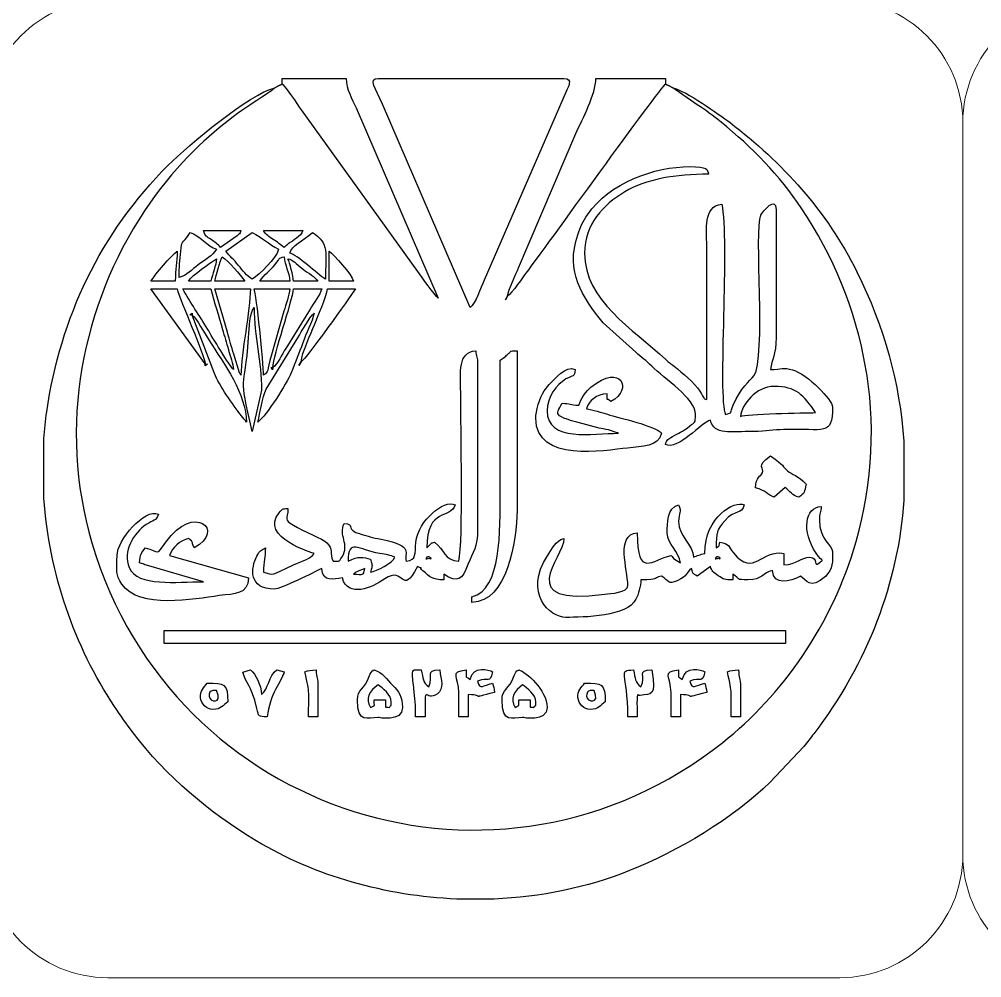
# Model space of a CAD drawing. Header units: millimetres. Extents: x -591 to 604, y 170 to 320.
# Drawn here: x -140.88 to -91.86, y 220.27 to 269.08 of the extents above; entities that cross this region are included whole.
import ezdxf

# ---------------------------------------------------------------- set-up
doc = ezdxf.new("R2010")
doc.units = ezdxf.units.MM
doc.header["$MEASUREMENT"] = 0
doc.layers.add('Layer 1', color=7, linetype='Continuous')

msp = doc.modelspace()

# ---------------------------------------------------------------- linework, layer by layer
at = {"layer": 'Layer 1', "color": 250, "lineweight": 18}
for points in [[(-136.3708, 270.0725), (-136.3708, 270.0725), (-99.0834, 270.0725), (-99.0834, 270.0725), (-95.6375, 270.0725), (-92.8271, 267.2621), (-92.8271, 263.8162), (-92.8271, 263.8162), (-92.8271, 226.5288), (-92.8271, 226.5288), (-92.8271, 223.0829), (-95.6375, 220.2725), (-99.0834, 220.2725), (-99.0834, 220.2725), (-136.3708, 220.2725), (-136.3708, 220.2725), (-139.8167, 220.2725), (-142.6271, 223.0829), (-142.6271, 226.5288), (-142.6271, 226.5288), (-142.6271, 263.8162), (-142.6271, 263.8162), (-142.6271, 267.2621), (-139.8167, 270.0725), (-136.3708, 270.0725)], [(-86.5708, 270.0725), (-86.5708, 270.0725), (-49.2834, 270.0725), (-49.2834, 270.0725), (-45.8375, 270.0725), (-43.0271, 267.2621), (-43.0271, 263.8162), (-43.0271, 263.8162), (-43.0271, 226.5288), (-43.0271, 226.5288), (-43.0271, 223.0829), (-45.8375, 220.2725), (-49.2834, 220.2725), (-49.2834, 220.2725), (-86.5708, 220.2725), (-86.5708, 220.2725), (-90.0167, 220.2725), (-92.8271, 223.0829), (-92.8271, 226.5288), (-92.8271, 226.5288), (-92.8271, 263.8162), (-92.8271, 263.8162), (-92.8271, 267.2621), (-90.0167, 270.0725), (-86.5708, 270.0725)]]:
    msp.add_open_spline(points, degree=3, knots=[0, 0, 0, 0, 0.125, 0.125, 0.125, 0.25, 0.25, 0.25, 0.375, 0.375, 0.375, 0.5, 0.5, 0.5, 0.625, 0.625, 0.625, 0.75, 0.75, 0.75, 0.875, 0.875, 0.875, 1, 1, 1, 1], dxfattribs=at)
at = {"layer": 'Layer 1', "color": 240}
for points, knots in [([(-127.6717, 265.6831), (-127.6717, 265.6831), (-127.8629, 265.5875), (-127.8629, 265.5875), (-127.8629, 265.5875), (-127.6717, 265.6831), (-127.6717, 265.6831)], [0, 0, 0, 0, 0.5, 0.5, 0.5, 1, 1, 1, 1]), ([(-127.4804, 265.7787), (-127.4804, 265.7787), (-127.6717, 265.6831), (-127.6717, 265.6831), (-127.6717, 265.6831), (-127.4804, 265.7787), (-127.4804, 265.7787)], [0, 0, 0, 0, 0.5, 0.5, 0.5, 1, 1, 1, 1]), ([(-127.4804, 265.7787), (-127.2498, 265.6096), (-126.7298, 264.7777), (-126.4973, 264.467), (-126.4973, 264.467), (-120.5768, 256.2356), (-120.5768, 256.2356), (-120.4064, 255.9854), (-119.7075, 254.9977), (-119.5439, 254.878), (-119.5439, 254.878), (-123.7247, 264.5622), (-123.7247, 264.5622), (-123.9188, 265.0163), (-124.2294, 265.5037), (-124.2294, 266.0656), (-124.2294, 266.0656), (-127.4804, 266.0656), (-127.4804, 266.0656), (-127.4804, 266.0656), (-127.4804, 265.7787), (-127.4804, 265.7787)], [0, 0, 0, 0, 0.1428571, 0.1428571, 0.1428571, 0.2857143, 0.2857143, 0.2857143, 0.4285714, 0.4285714, 0.4285714, 0.5714286, 0.5714286, 0.5714286, 0.7142857, 0.7142857, 0.7142857, 0.8571429, 0.8571429, 0.8571429, 1, 1, 1, 1]), ([(-117.9184, 254.3999), (-117.6313, 254.6104), (-117.3843, 255.3724), (-117.2081, 255.7932), (-117.2081, 255.7932), (-113.0333, 265.3944), (-113.0333, 265.3944), (-112.9437, 265.5854), (-112.6409, 266.0656), (-113.1375, 266.0656), (-113.1375, 266.0656), (-122.6037, 266.0656), (-122.6037, 266.0656), (-123.1265, 266.0656), (-122.7204, 265.5359), (-122.3862, 264.7534), (-122.3862, 264.7534), (-117.9184, 254.3999), (-117.9184, 254.3999)], [0, 0, 0, 0, 0.1666667, 0.1666667, 0.1666667, 0.3333333, 0.3333333, 0.3333333, 0.5, 0.5, 0.5, 0.6666667, 0.6666667, 0.6666667, 0.8333333, 0.8333333, 0.8333333, 1, 1, 1, 1]), ([(-116.006, 254.9736), (-115.7844, 255.122), (-115.2098, 255.9717), (-114.995, 256.2575), (-114.2963, 257.1873), (-108.2695, 265.5622), (-107.9739, 265.7787), (-107.9739, 265.7787), (-107.9739, 266.0656), (-107.9739, 266.0656), (-107.9739, 266.0656), (-111.5119, 266.0656), (-111.5119, 266.0656), (-111.5119, 265.2549), (-112.2009, 264.002), (-112.531, 263.26), (-112.531, 263.26), (-115.4459, 256.4215), (-115.4459, 256.4215), (-115.5788, 256.0995), (-115.976, 255.3346), (-116.006, 254.9736)], [0, 0, 0, 0, 0.1428571, 0.1428571, 0.1428571, 0.2857143, 0.2857143, 0.2857143, 0.4285714, 0.4285714, 0.4285714, 0.5714286, 0.5714286, 0.5714286, 0.7142857, 0.7142857, 0.7142857, 0.8571429, 0.8571429, 0.8571429, 1, 1, 1, 1]), ([(-107.7826, 265.6831), (-107.7826, 265.6831), (-107.9739, 265.7787), (-107.9739, 265.7787), (-107.9739, 265.7787), (-107.7826, 265.6831), (-107.7826, 265.6831)], [0, 0, 0, 0, 0.5, 0.5, 0.5, 1, 1, 1, 1]), ([(-107.5914, 265.5875), (-107.5914, 265.5875), (-107.7826, 265.6831), (-107.7826, 265.6831), (-107.7826, 265.6831), (-107.5914, 265.5875), (-107.5914, 265.5875)], [0, 0, 0, 0, 0.5, 0.5, 0.5, 1, 1, 1, 1]), ([(-107.5914, 265.5875), (-107.5914, 265.5875), (-106.3483, 264.727), (-106.3483, 264.727), (-105.8948, 264.4247), (-105.5726, 264.1902), (-105.1355, 263.8364), (-103.5436, 262.5483), (-102.1657, 261.1385), (-101.0313, 259.4301), (-97.8321, 254.6115), (-96.5158, 248.6305), (-98.2599, 242.4866), (-99.4536, 238.2813), (-102.0396, 234.638), (-105.05, 232.2562), (-116.4312, 223.2512), (-133.0424, 228.4985), (-137.1731, 242.4121), (-138.944, 248.377), (-137.6536, 254.554), (-134.4992, 259.3151), (-131.615, 263.6681), (-128.1682, 265.1707), (-127.8629, 265.5875), (-129.1107, 265.2968), (-132.2737, 262.6586), (-133.2892, 261.6432), (-136.7412, 258.1916), (-138.7731, 253.9153), (-139.4759, 249.0881), (-139.5414, 248.6392), (-139.5904, 248.1872), (-139.6241, 247.7331), (-139.6241, 247.7331), (-139.6241, 244.6858), (-139.6241, 244.6858), (-139.3492, 240.8946), (-138.0712, 237.1401), (-136.029, 234.0897), (-135.6884, 233.581), (-135.4405, 233.2306), (-135.0763, 232.7477), (-133.4164, 230.5463), (-131.1688, 228.66), (-128.8139, 227.2489), (-125.7971, 225.4412), (-122.2101, 224.4299), (-118.5913, 224.2793), (-118.5913, 224.2793), (-116.6984, 224.2793), (-116.6984, 224.2793), (-114.3227, 224.3787), (-111.9737, 224.8554), (-109.8043, 225.7271), (-107.3533, 226.7121), (-104.5097, 228.381), (-102.6412, 230.2297), (-102.6412, 230.2297), (-100.9262, 232.0528), (-100.9262, 232.0528), (-100.7473, 232.2643), (-100.5729, 232.4916), (-100.419, 232.6928), (-97.6563, 236.3041), (-96.1255, 240.3925), (-95.8301, 244.5787), (-95.8301, 244.5787), (-95.8301, 247.5939), (-95.8301, 247.5939), (-96.0348, 250.5065), (-96.8311, 253.4224), (-98.2206, 256.2167), (-99.7373, 259.2669), (-102.0182, 261.8047), (-104.6818, 263.8118), (-105.2478, 264.2384), (-106.937, 265.4351), (-107.5914, 265.5875)], [0, 0, 0, 0, 0.0384615, 0.0384615, 0.0384615, 0.0769231, 0.0769231, 0.0769231, 0.1153846, 0.1153846, 0.1153846, 0.1538462, 0.1538462, 0.1538462, 0.1923077, 0.1923077, 0.1923077, 0.2307692, 0.2307692, 0.2307692, 0.2692308, 0.2692308, 0.2692308, 0.3076923, 0.3076923, 0.3076923, 0.3461538, 0.3461538, 0.3461538, 0.3846154, 0.3846154, 0.3846154, 0.4230769, 0.4230769, 0.4230769, 0.4615385, 0.4615385, 0.4615385, 0.5, 0.5, 0.5, 0.5384615, 0.5384615, 0.5384615, 0.5769231, 0.5769231, 0.5769231, 0.6153846, 0.6153846, 0.6153846, 0.6538462, 0.6538462, 0.6538462, 0.6923077, 0.6923077, 0.6923077, 0.7307692, 0.7307692, 0.7307692, 0.7692308, 0.7692308, 0.7692308, 0.8076923, 0.8076923, 0.8076923, 0.8461538, 0.8461538, 0.8461538, 0.8846154, 0.8846154, 0.8846154, 0.9230769, 0.9230769, 0.9230769, 0.9615385, 0.9615385, 0.9615385, 1, 1, 1, 1]), ([(-106.444, 248.9495), (-106.444, 248.486), (-106.459, 248.5803), (-106.7233, 248.3682), (-107.1597, 248.0179), (-107.266, 248.0425), (-107.6166, 247.8272), (-107.8299, 247.6963), (-107.9037, 247.6824), (-107.9739, 247.4195), (-107.3164, 247.1155), (-106.1483, 248.5373), (-105.6791, 248.6626), (-105.4972, 247.8823), (-104.6518, 248.0929), (-103.4795, 248.0886), (-102.8164, 248.0862), (-102.4869, 248.1716), (-101.9529, 248.1877), (-99.8672, 248.2501), (-99.4636, 247.8229), (-99.4636, 249.3319), (-99.4636, 249.689), (-100.7272, 251.0026), (-101.4961, 251.2268), (-101.9825, 251.3686), (-102.0479, 251.2443), (-102.6192, 251.2443), (-102.5758, 251.7662), (-102.3323, 251.9736), (-102.3323, 252.87), (-102.3323, 252.87), (-102.3323, 259.3721), (-102.3323, 259.3721), (-102.3323, 260.1439), (-103.0365, 259.2628), (-103.1136, 259.1017), (-103.4531, 258.3923), (-102.837, 251.7926), (-103.4589, 250.9368), (-103.6944, 250.6128), (-104.1279, 250.3596), (-104.5261, 249.422), (-104.698, 249.0171), (-104.5162, 249.0558), (-104.914, 248.9495), (-105.3256, 249.8073), (-104.6998, 257.9185), (-105.1053, 259.6589), (-106.0651, 259.5791), (-105.8706, 258.2296), (-105.8703, 257.7466), (-105.8703, 257.7466), (-105.8703, 249.7144), (-105.8703, 249.7144), (-106.0752, 249.7971), (-105.9582, 249.7253), (-106.2158, 250.1339), (-106.5065, 250.5949), (-107.1052, 251.0529), (-107.5254, 251.406), (-107.7189, 251.5687), (-107.7572, 251.5644), (-107.9508, 251.7456), (-109.6544, 253.3403), (-112.0856, 254.721), (-112.0856, 257.1728), (-112.0856, 258.6435), (-111.1574, 259.6092), (-110.0389, 260.2897), (-108.9992, 260.9222), (-107.4236, 261.189), (-105.7746, 261.189), (-105.8432, 261.4456), (-105.8245, 261.5715), (-106.7308, 261.5715), (-108.5289, 261.5715), (-110.8113, 260.7647), (-111.9349, 259.1259), (-112.1655, 258.7895), (-112.2964, 258.5163), (-112.437, 258.0981), (-113.0705, 256.2133), (-112.2116, 254.9585), (-111.145, 253.6192), (-111.145, 253.6192), (-109.4798, 252.129), (-109.4798, 252.129), (-109.1734, 251.8369), (-108.9707, 251.7192), (-108.6678, 251.4111), (-108.0292, 250.762), (-106.444, 249.7869), (-106.444, 248.9495)], [0, 0, 0, 0, 0.0322581, 0.0322581, 0.0322581, 0.0645161, 0.0645161, 0.0645161, 0.0967742, 0.0967742, 0.0967742, 0.1290323, 0.1290323, 0.1290323, 0.1612903, 0.1612903, 0.1612903, 0.1935484, 0.1935484, 0.1935484, 0.2258065, 0.2258065, 0.2258065, 0.2580645, 0.2580645, 0.2580645, 0.2903226, 0.2903226, 0.2903226, 0.3225806, 0.3225806, 0.3225806, 0.3548387, 0.3548387, 0.3548387, 0.3870968, 0.3870968, 0.3870968, 0.4193548, 0.4193548, 0.4193548, 0.4516129, 0.4516129, 0.4516129, 0.483871, 0.483871, 0.483871, 0.516129, 0.516129, 0.516129, 0.5483871, 0.5483871, 0.5483871, 0.5806452, 0.5806452, 0.5806452, 0.6129032, 0.6129032, 0.6129032, 0.6451613, 0.6451613, 0.6451613, 0.6774194, 0.6774194, 0.6774194, 0.7096774, 0.7096774, 0.7096774, 0.7419355, 0.7419355, 0.7419355, 0.7741935, 0.7741935, 0.7741935, 0.8064516, 0.8064516, 0.8064516, 0.8387097, 0.8387097, 0.8387097, 0.8709677, 0.8709677, 0.8709677, 0.9032258, 0.9032258, 0.9032258, 0.9354839, 0.9354839, 0.9354839, 0.9677419, 0.9677419, 0.9677419, 1, 1, 1, 1]), ([(-130.6358, 257.4597), (-130.6358, 257.4597), (-129.786, 258.0442), (-129.786, 258.0442), (-129.6427, 258.1789), (-129.6625, 258.1037), (-129.584, 258.3203), (-129.584, 258.3203), (-131.4964, 258.3203), (-131.4964, 258.3203), (-131.4116, 258.0024), (-131.3366, 258.0212), (-131.1017, 257.8546), (-130.9223, 257.7275), (-130.7596, 257.6285), (-130.6358, 257.4597)], [0, 0, 0, 0, 0.2, 0.2, 0.2, 0.4, 0.4, 0.4, 0.6, 0.6, 0.6, 0.8, 0.8, 0.8, 1, 1, 1, 1]), ([(-127.3848, 257.4597), (-127.3848, 257.4597), (-127.2821, 257.5482), (-127.2821, 257.5482), (-127.2672, 257.5606), (-127.1986, 257.6186), (-127.178, 257.6355), (-126.9218, 257.8437), (-126.5473, 257.9922), (-126.4286, 258.3203), (-126.4286, 258.3203), (-128.4366, 258.3203), (-128.4366, 258.3203), (-128.2847, 258.0935), (-128.1822, 258.0195), (-127.9406, 257.8602), (-127.7092, 257.7077), (-127.5837, 257.5928), (-127.3848, 257.4597)], [0, 0, 0, 0, 0.1666667, 0.1666667, 0.1666667, 0.3333333, 0.3333333, 0.3333333, 0.5, 0.5, 0.5, 0.6666667, 0.6666667, 0.6666667, 0.8333333, 0.8333333, 0.8333333, 1, 1, 1, 1]), ([(-132.7395, 255.9298), (-132.3325, 256.0246), (-132.0958, 256.3187), (-131.7563, 256.5721), (-131.4167, 256.8254), (-131.0435, 257.0409), (-130.8271, 257.3641), (-131.2867, 257.4869), (-131.7063, 258.102), (-132.1657, 258.2246), (-132.6212, 257.5447), (-132.597, 257.8277), (-132.6476, 257.2723), (-132.6917, 256.7869), (-132.7395, 256.4771), (-132.7395, 255.9298)], [0, 0, 0, 0, 0.2, 0.2, 0.2, 0.4, 0.4, 0.4, 0.6, 0.6, 0.6, 0.8, 0.8, 0.8, 1, 1, 1, 1]), ([(-130.3489, 257.2685), (-130.1548, 256.9785), (-129.9525, 256.8596), (-129.72, 256.5588), (-129.4813, 256.2499), (-129.313, 256.0368), (-129.0103, 255.8342), (-128.6295, 256.0891), (-127.799, 256.8875), (-127.6717, 257.3641), (-128.1901, 257.6384), (-128.4919, 257.9505), (-129.0103, 258.2246), (-129.0103, 258.2246), (-130.3489, 257.2685), (-130.3489, 257.2685)], [0, 0, 0, 0, 0.2, 0.2, 0.2, 0.4, 0.4, 0.4, 0.6, 0.6, 0.6, 0.8, 0.8, 0.8, 1, 1, 1, 1]), ([(-127.0979, 257.1728), (-126.7256, 257.0734), (-125.6832, 256.1035), (-125.2812, 255.8342), (-125.2812, 257.2135), (-125.0653, 257.632), (-125.9505, 258.2246), (-126.4429, 257.7967), (-127, 257.5394), (-127.0979, 257.1728)], [0, 0, 0, 0, 0.3333333, 0.3333333, 0.3333333, 0.6666667, 0.6666667, 0.6666667, 1, 1, 1, 1]), ([(-134.1737, 255.7386), (-134.1737, 255.7386), (-132.9307, 255.7386), (-132.9307, 255.7386), (-132.9307, 256.4073), (-132.8351, 256.6528), (-132.8351, 257.2685), (-133.1547, 257.0546), (-133.9434, 256.0827), (-134.1737, 255.7386)], [0, 0, 0, 0, 0.3333333, 0.3333333, 0.3333333, 0.6666667, 0.6666667, 0.6666667, 1, 1, 1, 1]), ([(-132.2614, 255.7386), (-132.2614, 255.7386), (-131.114, 255.7386), (-131.114, 255.7386), (-131.0298, 256.0995), (-130.8562, 256.5367), (-130.8271, 256.886), (-131.1859, 256.6458), (-132.0407, 256.0679), (-132.2614, 255.7386)], [0, 0, 0, 0, 0.3333333, 0.3333333, 0.3333333, 0.6666667, 0.6666667, 0.6666667, 1, 1, 1, 1]), ([(-130.9227, 255.7386), (-130.9227, 255.7386), (-129.3928, 255.7386), (-129.3928, 255.7386), (-129.6173, 256.0737), (-130.2044, 256.7568), (-130.5402, 256.9816), (-130.6685, 256.7145), (-130.847, 256.0634), (-130.9227, 255.7386)], [0, 0, 0, 0, 0.3333333, 0.3333333, 0.3333333, 0.6666667, 0.6666667, 0.6666667, 1, 1, 1, 1]), ([(-128.6278, 255.7386), (-128.6278, 255.7386), (-127.0979, 255.7386), (-127.0979, 255.7386), (-127.1393, 256.2354), (-127.347, 256.5277), (-127.3848, 256.9816), (-127.7148, 256.8935), (-127.5526, 256.9722), (-127.8494, 256.5857), (-128.095, 256.266), (-128.3993, 256.0798), (-128.6278, 255.7386)], [0, 0, 0, 0, 0.25, 0.25, 0.25, 0.5, 0.5, 0.5, 0.75, 0.75, 0.75, 1, 1, 1, 1]), ([(-126.9066, 255.7386), (-126.9066, 255.7386), (-125.6637, 255.7386), (-125.6637, 255.7386), (-125.8112, 255.9402), (-126.1666, 256.1614), (-126.4021, 256.3388), (-126.8479, 256.6747), (-126.8849, 256.8037), (-127.1935, 256.886), (-127.1033, 256.6979), (-126.9286, 256.0025), (-126.9066, 255.7386)], [0, 0, 0, 0, 0.25, 0.25, 0.25, 0.5, 0.5, 0.5, 0.75, 0.75, 0.75, 1, 1, 1, 1]), ([(-125.0899, 255.7386), (-125.0899, 255.7386), (-123.8469, 255.7386), (-123.8469, 255.7386), (-123.932, 256.0573), (-124.8681, 257.106), (-125.0899, 257.2685), (-125.0899, 257.2685), (-125.0899, 255.7386), (-125.0899, 255.7386)], [0, 0, 0, 0, 0.3333333, 0.3333333, 0.3333333, 0.6666667, 0.6666667, 0.6666667, 1, 1, 1, 1]), ([(-131.4008, 251.5313), (-131.4416, 252.0214), (-132.6909, 254.7372), (-132.8351, 255.356), (-132.8351, 255.356), (-134.1737, 255.356), (-134.1737, 255.356), (-134.1737, 255.356), (-131.4008, 251.5313), (-131.4008, 251.5313)], [0, 0, 0, 0, 0.3333333, 0.3333333, 0.3333333, 0.6666667, 0.6666667, 0.6666667, 1, 1, 1, 1]), ([(-129.9665, 251.2443), (-129.9918, 251.548), (-130.1272, 251.913), (-130.2201, 252.2338), (-130.3284, 252.6078), (-130.4316, 252.9603), (-130.5194, 253.2731), (-130.7175, 253.9783), (-130.9559, 254.6774), (-131.114, 255.356), (-131.114, 255.356), (-132.5482, 255.356), (-132.5482, 255.356), (-132.1618, 254.6256), (-131.7065, 254.0096), (-131.2743, 253.2833), (-131.069, 252.9382), (-130.1643, 251.3892), (-129.9665, 251.2443)], [0, 0, 0, 0, 0.1666667, 0.1666667, 0.1666667, 0.3333333, 0.3333333, 0.3333333, 0.5, 0.5, 0.5, 0.6666667, 0.6666667, 0.6666667, 0.8333333, 0.8333333, 0.8333333, 1, 1, 1, 1]), ([(-129.584, 250.9576), (-129.584, 252.0683), (-129.106, 254.2569), (-129.106, 255.356), (-129.106, 255.356), (-130.9227, 255.356), (-130.9227, 255.356), (-130.9227, 255.356), (-130.2741, 253.1361), (-130.2741, 253.1361), (-130.159, 252.7262), (-130.0705, 252.4169), (-129.9553, 252.0206), (-129.9553, 252.0206), (-129.6538, 251.0789), (-129.6538, 251.0789), (-129.6456, 251.0624), (-129.626, 251.031), (-129.6192, 251.018), (-129.6123, 251.0049), (-129.5974, 250.9766), (-129.584, 250.9576)], [0, 0, 0, 0, 0.1428571, 0.1428571, 0.1428571, 0.2857143, 0.2857143, 0.2857143, 0.4285714, 0.4285714, 0.4285714, 0.5714286, 0.5714286, 0.5714286, 0.7142857, 0.7142857, 0.7142857, 0.8571429, 0.8571429, 0.8571429, 1, 1, 1, 1]), ([(-128.4366, 250.9576), (-128.1383, 251.176), (-128.2853, 251.0874), (-128.0334, 251.9886), (-128.0334, 251.9886), (-127.3961, 254.2198), (-127.3961, 254.2198), (-127.3015, 254.5439), (-127.1252, 255.029), (-127.0979, 255.356), (-127.0979, 255.356), (-128.9147, 255.356), (-128.9147, 255.356), (-128.7966, 255.11), (-128.4366, 251.513), (-128.4366, 250.9576)], [0, 0, 0, 0, 0.2, 0.2, 0.2, 0.4, 0.4, 0.4, 0.6, 0.6, 0.6, 0.8, 0.8, 0.8, 1, 1, 1, 1]), ([(-127.9585, 251.3399), (-127.7241, 251.5117), (-127.4915, 252.0235), (-127.3077, 252.3148), (-127.3077, 252.3148), (-126.0647, 254.3228), (-126.0647, 254.3228), (-125.881, 254.6145), (-125.5601, 255.0278), (-125.4724, 255.356), (-125.4724, 255.356), (-126.9066, 255.356), (-126.9066, 255.356), (-126.9592, 254.724), (-127.9447, 251.9594), (-127.9585, 251.3399)], [0, 0, 0, 0, 0.2, 0.2, 0.2, 0.4, 0.4, 0.4, 0.6, 0.6, 0.6, 0.8, 0.8, 0.8, 1, 1, 1, 1]), ([(-126.5242, 251.6269), (-126.2545, 251.8074), (-124.0776, 254.8687), (-123.7511, 255.356), (-123.7511, 255.356), (-125.1855, 255.356), (-125.1855, 255.356), (-125.218, 254.9663), (-125.6975, 253.885), (-125.8411, 253.5256), (-126.0223, 253.0723), (-126.4856, 252.0902), (-126.5242, 251.6269)], [0, 0, 0, 0, 0.25, 0.25, 0.25, 0.5, 0.5, 0.5, 0.75, 0.75, 0.75, 1, 1, 1, 1]), ([(-116.006, 254.9736), (-116.006, 254.9736), (-116.116, 254.7872), (-116.116, 254.7872), (-116.116, 254.7872), (-116.006, 254.9736), (-116.006, 254.9736)], [0, 0, 0, 0, 0.5, 0.5, 0.5, 1, 1, 1, 1]), ([(-129.0103, 248.0889), (-129.0103, 248.0889), (-128.5322, 250.1925), (-128.5322, 250.1925), (-128.5322, 251.6315), (-128.9147, 252.9305), (-128.9147, 254.3999), (-129.1396, 254.0761), (-129.1605, 253.4323), (-129.1982, 252.8666), (-129.3913, 249.9816), (-129.7384, 251.2142), (-129.0103, 248.0889)], [0, 0, 0, 0, 0.25, 0.25, 0.25, 0.5, 0.5, 0.5, 0.75, 0.75, 0.75, 1, 1, 1, 1]), ([(-132.0701, 254.0174), (-132.0701, 254.0174), (-132.0701, 254.113), (-132.0701, 254.113), (-132.0701, 254.113), (-132.1817, 254.0333), (-132.1817, 254.0333), (-132.1817, 254.0333), (-132.0701, 254.0174), (-132.0701, 254.0174)], [0, 0, 0, 0, 0.3333333, 0.3333333, 0.3333333, 0.6666667, 0.6666667, 0.6666667, 1, 1, 1, 1]), ([(-132.0701, 254.0174), (-132.0701, 254.0174), (-130.9376, 251.0383), (-130.9376, 251.0383), (-130.6966, 250.4315), (-129.9944, 249.4434), (-129.5585, 248.8793), (-129.4646, 248.7581), (-129.3818, 248.6644), (-129.2972, 248.567), (-129.3289, 249.9936), (-130.4262, 251.5132), (-131.2283, 252.7556), (-131.428, 253.0649), (-131.8408, 253.8493), (-132.0701, 254.0174)], [0, 0, 0, 0, 0.2, 0.2, 0.2, 0.4, 0.4, 0.4, 0.6, 0.6, 0.6, 0.8, 0.8, 0.8, 1, 1, 1, 1]), ([(-128.7234, 248.567), (-128.292, 248.8832), (-127.251, 250.5167), (-127.0293, 251.0802), (-126.8177, 251.6177), (-126.6249, 252.0804), (-126.4397, 252.5942), (-126.2686, 253.0696), (-125.9616, 253.6549), (-125.8549, 254.113), (-126.0847, 253.9446), (-126.4965, 253.161), (-126.6967, 252.8513), (-126.6967, 252.8513), (-128.2955, 250.2426), (-128.2955, 250.2426), (-128.4927, 249.827), (-128.6118, 249.0466), (-128.7234, 248.567)], [0, 0, 0, 0, 0.1666667, 0.1666667, 0.1666667, 0.3333333, 0.3333333, 0.3333333, 0.5, 0.5, 0.5, 0.6666667, 0.6666667, 0.6666667, 0.8333333, 0.8333333, 0.8333333, 1, 1, 1, 1]), ([(-118.4921, 241.4911), (-119.2585, 241.5081), (-119.2033, 242.0912), (-119.7351, 242.4473), (-119.9092, 242.4007), (-119.832, 242.4274), (-119.9297, 242.3549), (-119.9297, 242.3549), (-120.1176, 242.1605), (-120.1176, 242.1605), (-120.1176, 244.2652), (-118.8905, 243.5842), (-118.6833, 244.3597), (-119.2468, 244.6202), (-120.5392, 243.5889), (-120.6781, 242.4339), (-120.7463, 241.8663), (-120.6158, 241.5371), (-121.1694, 241.4911), (-121.3322, 241.8852), (-120.6696, 242.261), (-122.4528, 242.5982), (-122.9238, 242.6871), (-123.0852, 242.7497), (-123.5114, 242.8783), (-123.5165, 242.8798), (-123.7185, 242.9421), (-123.7291, 242.9475), (-124.2224, 243.1959), (-123.7655, 243.3423), (-124.3248, 243.4035), (-124.6524, 242.8205), (-124.0178, 242.3368), (-124.4396, 241.7039), (-124.6204, 241.4326), (-124.4874, 241.5002), (-124.8986, 241.4911), (-125.0866, 241.8829), (-124.8787, 242.095), (-125.2086, 242.4241), (-125.395, 242.6101), (-126.4138, 243.0026), (-126.9083, 243.3086), (-127.433, 243.6335), (-127.2069, 243.5706), (-127.1935, 244.1685), (-127.5173, 244.1415), (-127.468, 244.1611), (-127.6438, 243.9493), (-128.6817, 242.6975), (-125.8817, 241.8757), (-125.8549, 241.8736), (-126.0641, 241.5879), (-126.351, 241.552), (-126.9041, 241.2971), (-128.1453, 240.7253), (-127.8495, 240.7806), (-128.4366, 240.9174), (-128.4366, 241.4979), (-128.3409, 241.6835), (-128.3409, 242.1605), (-128.5707, 242.0389), (-128.6496, 242.0046), (-128.7801, 241.7387), (-129.0751, 241.1373), (-129.2392, 240.0567), (-127.8629, 240.0567), (-127.6252, 240.0567), (-125.7749, 240.9485), (-125.4724, 241.1085), (-125.4106, 240.3655), (-124.8974, 240.5908), (-124.4206, 240.6304), (-124.1449, 239.598), (-122.9064, 240.1298), (-122.2604, 240.579), (-121.2476, 241.2832), (-121.4272, 239.6329), (-120.5957, 241.2041), (-120.2272, 241.0708), (-120.5737, 241.222), (-120.3223, 240.9994), (-119.9513, 240.6709), (-119.8679, 240.5348), (-119.257, 240.5348), (-119.257, 240.5348), (-119.257, 240.8216), (-119.257, 240.8216), (-118.5367, 240.3391), (-118.3286, 240.5447), (-118.0264, 241.3121), (-117.7653, 241.9752), (-117.5359, 242.1724), (-117.5359, 243.1166), (-117.5359, 243.1166), (-117.5359, 251.5313), (-117.5359, 251.5313), (-117.5359, 251.861), (-117.6066, 251.9015), (-117.6315, 252.2006), (-118.5597, 252.1234), (-118.3966, 251.0883), (-118.3965, 250.0969), (-118.3963, 248.2505), (-118.2571, 242.4997), (-118.4921, 241.4911)], [0, 0, 0, 0, 0.0285714, 0.0285714, 0.0285714, 0.0571429, 0.0571429, 0.0571429, 0.0857143, 0.0857143, 0.0857143, 0.1142857, 0.1142857, 0.1142857, 0.1428571, 0.1428571, 0.1428571, 0.1714286, 0.1714286, 0.1714286, 0.2, 0.2, 0.2, 0.2285714, 0.2285714, 0.2285714, 0.2571429, 0.2571429, 0.2571429, 0.2857143, 0.2857143, 0.2857143, 0.3142857, 0.3142857, 0.3142857, 0.3428571, 0.3428571, 0.3428571, 0.3714286, 0.3714286, 0.3714286, 0.4, 0.4, 0.4, 0.4285714, 0.4285714, 0.4285714, 0.4571429, 0.4571429, 0.4571429, 0.4857143, 0.4857143, 0.4857143, 0.5142857, 0.5142857, 0.5142857, 0.5428571, 0.5428571, 0.5428571, 0.5714286, 0.5714286, 0.5714286, 0.6, 0.6, 0.6, 0.6285714, 0.6285714, 0.6285714, 0.6571429, 0.6571429, 0.6571429, 0.6857143, 0.6857143, 0.6857143, 0.7142857, 0.7142857, 0.7142857, 0.7428571, 0.7428571, 0.7428571, 0.7714286, 0.7714286, 0.7714286, 0.8, 0.8, 0.8, 0.8285714, 0.8285714, 0.8285714, 0.8571429, 0.8571429, 0.8571429, 0.8857143, 0.8857143, 0.8857143, 0.9142857, 0.9142857, 0.9142857, 0.9428571, 0.9428571, 0.9428571, 0.9714286, 0.9714286, 0.9714286, 1, 1, 1, 1]), ([(-116.3885, 251.7225), (-116.3885, 249.4913), (-116.3885, 247.2602), (-116.3885, 245.0291), (-116.3885, 243.0472), (-116.3033, 240.0283), (-117.8227, 239.6742), (-117.8227, 239.6742), (-117.8227, 239.3873), (-117.8227, 239.3873), (-116.0472, 239.3873), (-115.5279, 242.5273), (-115.5279, 244.0728), (-115.5279, 244.0728), (-115.5279, 252.2006), (-115.5279, 252.2006), (-115.9894, 252.1903), (-115.7704, 252.1958), (-116.0064, 252.0096), (-116.0082, 252.0082), (-116.086, 251.9342), (-116.1604, 251.877), (-116.2656, 251.7959), (-116.3054, 251.778), (-116.3885, 251.7225)], [0, 0, 0, 0, 0.125, 0.125, 0.125, 0.25, 0.25, 0.25, 0.375, 0.375, 0.375, 0.5, 0.5, 0.5, 0.625, 0.625, 0.625, 0.75, 0.75, 0.75, 0.875, 0.875, 0.875, 1, 1, 1, 1]), ([(-131.4008, 251.5313), (-131.4008, 251.5313), (-131.4008, 251.4357), (-131.4008, 251.4357), (-131.4008, 251.4357), (-131.2892, 251.5154), (-131.2892, 251.5154), (-131.2892, 251.5154), (-131.4008, 251.5313), (-131.4008, 251.5313)], [0, 0, 0, 0, 0.3333333, 0.3333333, 0.3333333, 0.6666667, 0.6666667, 0.6666667, 1, 1, 1, 1]), ([(-126.5242, 251.6269), (-126.5242, 251.6269), (-126.6342, 251.4403), (-126.6342, 251.4403), (-126.6342, 251.4403), (-126.5242, 251.6269), (-126.5242, 251.6269)], [0, 0, 0, 0, 0.5, 0.5, 0.5, 1, 1, 1, 1]), ([(-114.5718, 248.7582), (-114.5718, 246.4664), (-111.0503, 247.12), (-109.9032, 247.2452), (-109.1419, 247.3285), (-108.3526, 247.2916), (-108.1651, 247.9932), (-108.4386, 248.3665), (-110.3562, 248.7844), (-110.9264, 248.9612), (-111.1789, 249.0396), (-111.701, 249.2123), (-111.99, 249.2363), (-111.8769, 249.66), (-111.4805, 249.9892), (-110.9382, 250.0013), (-110.9011, 249.5572), (-111.0406, 249.8341), (-110.7468, 249.6187), (-109.6048, 250.2232), (-110.2172, 251.5947), (-111.7617, 250.3468), (-111.9945, 250.159), (-112.2994, 249.7412), (-112.3723, 249.4275), (-112.853, 249.4275), (-112.8005, 249.5136), (-113.233, 249.5232), (-113.5768, 248.8736), (-113.8616, 248.901), (-111.3424, 248.2583), (-111.2053, 248.2234), (-111.0847, 248.2107), (-110.8632, 248.1638), (-110.8632, 248.1638), (-110.428, 248.0252), (-110.428, 248.0252), (-110.4139, 248.0191), (-110.3845, 248.006), (-110.3643, 247.9932), (-111.659, 247.9932), (-113.998, 247.5294), (-113.998, 249.1407), (-113.998, 249.8393), (-113.5271, 250.4754), (-113.0365, 250.761), (-112.6629, 250.9785), (-112.6102, 250.8188), (-112.5637, 251.2443), (-113.051, 251.4698), (-113.5833, 250.7689), (-113.895, 250.4721), (-113.895, 250.4721), (-114.1544, 250.1578), (-114.1544, 250.1578), (-114.3734, 249.8085), (-114.5718, 249.0962), (-114.5718, 248.7582)], [0, 0, 0, 0, 0.0526316, 0.0526316, 0.0526316, 0.1052632, 0.1052632, 0.1052632, 0.1578947, 0.1578947, 0.1578947, 0.2105263, 0.2105263, 0.2105263, 0.2631579, 0.2631579, 0.2631579, 0.3157895, 0.3157895, 0.3157895, 0.3684211, 0.3684211, 0.3684211, 0.4210526, 0.4210526, 0.4210526, 0.4736842, 0.4736842, 0.4736842, 0.5263158, 0.5263158, 0.5263158, 0.5789474, 0.5789474, 0.5789474, 0.6315789, 0.6315789, 0.6315789, 0.6842105, 0.6842105, 0.6842105, 0.7368421, 0.7368421, 0.7368421, 0.7894737, 0.7894737, 0.7894737, 0.8421053, 0.8421053, 0.8421053, 0.8947368, 0.8947368, 0.8947368, 0.9473684, 0.9473684, 0.9473684, 1, 1, 1, 1]), ([(-127.9585, 251.3399), (-127.9585, 251.3399), (-128.0541, 251.3399), (-128.0541, 251.3399), (-128.0541, 251.3399), (-127.9744, 251.2285), (-127.9744, 251.2285), (-127.9744, 251.2285), (-127.9585, 251.3399), (-127.9585, 251.3399)], [0, 0, 0, 0, 0.3333333, 0.3333333, 0.3333333, 0.6666667, 0.6666667, 0.6666667, 1, 1, 1, 1]), ([(-104.1491, 248.8538), (-104.0997, 249.4482), (-103.358, 250.3839), (-102.428, 250.3839), (-101.3179, 250.3839), (-100.9187, 249.9327), (-100.3243, 249.045), (-100.9117, 249.045), (-103.8761, 248.985), (-104.1491, 248.8538)], [0, 0, 0, 0, 0.3333333, 0.3333333, 0.3333333, 0.6666667, 0.6666667, 0.6666667, 1, 1, 1, 1]), ([(-103.3842, 245.2203), (-102.8308, 245.0913), (-102.8144, 244.8453), (-102.428, 244.7422), (-102.428, 244.7422), (-101.8721, 245.2389), (-101.8721, 245.2389), (-101.6447, 245.0381), (-101.4937, 244.8245), (-101.1849, 244.7422), (-100.8584, 244.9608), (-100.9045, 244.9736), (-100.8025, 245.4115), (-101.2258, 245.8577), (-101.534, 245.887), (-101.7598, 246.0797), (-102.0365, 246.3154), (-101.8739, 246.3467), (-102.6192, 246.8458), (-103.4126, 246.3145), (-102.9041, 246.2234), (-103.0267, 245.9833), (-103.1186, 245.8038), (-103.3713, 245.7937), (-103.3842, 245.2203)], [0, 0, 0, 0, 0.125, 0.125, 0.125, 0.25, 0.25, 0.25, 0.375, 0.375, 0.375, 0.5, 0.5, 0.5, 0.625, 0.625, 0.625, 0.75, 0.75, 0.75, 0.875, 0.875, 0.875, 1, 1, 1, 1]), ([(-105.9659, 241.8736), (-106.1976, 241.8195), (-106.3496, 241.7735), (-106.5396, 241.6822), (-106.554, 242.3271), (-107.3046, 242.7548), (-107.3046, 243.4991), (-107.3046, 243.9648), (-107.1137, 243.9618), (-107.3046, 244.3597), (-107.8972, 244.2014), (-107.8783, 243.3991), (-107.8783, 242.9254), (-107.8783, 242.3293), (-107.2573, 241.9779), (-107.2089, 241.3955), (-107.2089, 241.3955), (-107.5535, 241.6246), (-107.5535, 241.6246), (-107.6084, 241.6789), (-107.6672, 241.7591), (-107.6871, 241.778), (-108.6532, 241.5529), (-109.4082, 240.5775), (-109.4082, 242.9254), (-110.5212, 242.8328), (-109.8864, 241.0626), (-109.8864, 240.2479), (-109.8864, 239.8866), (-110.7552, 239.837), (-111.0618, 239.7979), (-115.797, 239.1935), (-113.1598, 241.6301), (-113.1375, 242.6385), (-113.5766, 242.5213), (-113.7527, 242.1122), (-113.9807, 241.7607), (-115.2195, 239.8518), (-113.8507, 238.6224), (-113.0418, 238.6224), (-112.1375, 238.6224), (-109.9006, 238.6567), (-109.4719, 239.5467), (-109.3531, 239.7933), (-109.2241, 240.2148), (-109.2169, 240.5348), (-108.2307, 240.5348), (-108.7156, 240.5978), (-108.1651, 240.7262), (-107.7857, 240.472), (-107.8484, 240.2626), (-107.3664, 240.4888), (-106.7881, 240.7606), (-106.9827, 240.8539), (-106.6352, 241.1085), (-106.546, 240.7745), (-106.5988, 240.8938), (-106.3483, 240.7262), (-106.3483, 240.7262), (-105.6791, 241.2041), (-105.6791, 241.2041), (-105.6242, 240.9989), (-105.5309, 240.9244), (-105.2785, 240.7441), (-105.0045, 240.5482), (-104.978, 240.5348), (-104.5316, 240.5348), (-104.5316, 240.5348), (-104.5316, 240.8216), (-104.5316, 240.8216), (-104.1471, 240.5641), (-104.4155, 240.5348), (-103.7666, 240.5348), (-103.0509, 240.5348), (-103.0267, 240.8786), (-102.5236, 241.0129), (-102.4571, 240.2141), (-101.6322, 240.4389), (-101.0893, 240.7262), (-100.8131, 240.5411), (-100.6209, 239.9879), (-99.8275, 240.7073), (-99.4156, 241.0806), (-99.4636, 241.4878), (-99.4636, 241.9692), (-99.4636, 242.3071), (-100.1331, 242.5414), (-100.1331, 243.5948), (-100.1331, 243.9244), (-100.0624, 243.9649), (-100.0375, 244.2641), (-100.8723, 244.2454), (-101.0456, 242.9916), (-100.3, 241.89), (-99.9491, 241.3714), (-99.8867, 241.6283), (-100.1377, 241.3982), (-100.4379, 241.1232), (-100.1769, 241.6822), (-100.6112, 241.6822), (-101.0894, 241.6822), (-101.2451, 241.3155), (-101.9499, 241.2999), (-101.9499, 241.2999), (-101.9499, 241.8736), (-101.9499, 241.8736), (-103.0623, 242.1327), (-103.4734, 240.6206), (-104.5034, 241.9017), (-104.7552, 242.2152), (-104.7233, 242.4076), (-105.2009, 242.4473), (-105.2678, 242.1677), (-105.1886, 242.3095), (-105.3922, 242.1605), (-105.3922, 242.9375), (-105.3459, 243.1033), (-104.9545, 243.5396), (-104.3782, 244.1826), (-104.106, 243.8046), (-103.9579, 244.3597), (-104.4344, 244.58), (-105.9659, 243.7768), (-105.9659, 241.8736)], [0, 0, 0, 0, 0.0243902, 0.0243902, 0.0243902, 0.0487805, 0.0487805, 0.0487805, 0.0731707, 0.0731707, 0.0731707, 0.097561, 0.097561, 0.097561, 0.1219512, 0.1219512, 0.1219512, 0.1463415, 0.1463415, 0.1463415, 0.1707317, 0.1707317, 0.1707317, 0.195122, 0.195122, 0.195122, 0.2195122, 0.2195122, 0.2195122, 0.2439024, 0.2439024, 0.2439024, 0.2682927, 0.2682927, 0.2682927, 0.2926829, 0.2926829, 0.2926829, 0.3170732, 0.3170732, 0.3170732, 0.3414634, 0.3414634, 0.3414634, 0.3658537, 0.3658537, 0.3658537, 0.3902439, 0.3902439, 0.3902439, 0.4146341, 0.4146341, 0.4146341, 0.4390244, 0.4390244, 0.4390244, 0.4634146, 0.4634146, 0.4634146, 0.4878049, 0.4878049, 0.4878049, 0.5121951, 0.5121951, 0.5121951, 0.5365854, 0.5365854, 0.5365854, 0.5609756, 0.5609756, 0.5609756, 0.5853659, 0.5853659, 0.5853659, 0.6097561, 0.6097561, 0.6097561, 0.6341463, 0.6341463, 0.6341463, 0.6585366, 0.6585366, 0.6585366, 0.6829268, 0.6829268, 0.6829268, 0.7073171, 0.7073171, 0.7073171, 0.7317073, 0.7317073, 0.7317073, 0.7560976, 0.7560976, 0.7560976, 0.7804878, 0.7804878, 0.7804878, 0.804878, 0.804878, 0.804878, 0.8292683, 0.8292683, 0.8292683, 0.8536585, 0.8536585, 0.8536585, 0.8780488, 0.8780488, 0.8780488, 0.902439, 0.902439, 0.902439, 0.9268293, 0.9268293, 0.9268293, 0.9512195, 0.9512195, 0.9512195, 0.9756098, 0.9756098, 0.9756098, 1, 1, 1, 1]), ([(-135.895, 241.778), (-135.895, 240.9362), (-135.9986, 240.8412), (-135.6442, 240.3075), (-134.7815, 239.0086), (-131.9535, 239.5564), (-130.6901, 239.7285), (-129.8933, 239.837), (-129.2208, 239.771), (-129.2015, 240.6304), (-129.2015, 240.6304), (-133.2175, 241.778), (-133.2175, 241.778), (-133.1077, 242.1894), (-132.6711, 242.5291), (-132.2614, 242.6385), (-131.9455, 242.4071), (-132.1541, 242.5344), (-131.9745, 242.1605), (-130.3265, 243.0325), (-131.985, 244.4894), (-133.4092, 242.4476), (-133.9419, 241.6841), (-133.7001, 241.9833), (-134.4607, 242.1605), (-134.6351, 241.8998), (-134.7376, 241.8409), (-134.7476, 241.3955), (-134.3926, 241.3127), (-134.7175, 241.3742), (-134.3908, 241.274), (-134.3908, 241.274), (-131.4964, 240.4392), (-131.4964, 240.4392), (-132.8694, 240.4392), (-134.8475, 240.159), (-135.2773, 241.1551), (-135.6231, 241.9563), (-135.0471, 242.9319), (-134.4065, 243.3492), (-134.0529, 243.5795), (-133.8887, 243.5166), (-133.7912, 243.8816), (-134.4789, 244.1996), (-135.895, 242.5441), (-135.895, 241.778)], [0, 0, 0, 0, 0.0666667, 0.0666667, 0.0666667, 0.1333333, 0.1333333, 0.1333333, 0.2, 0.2, 0.2, 0.2666667, 0.2666667, 0.2666667, 0.3333333, 0.3333333, 0.3333333, 0.4, 0.4, 0.4, 0.4666667, 0.4666667, 0.4666667, 0.5333333, 0.5333333, 0.5333333, 0.6, 0.6, 0.6, 0.6666667, 0.6666667, 0.6666667, 0.7333333, 0.7333333, 0.7333333, 0.8, 0.8, 0.8, 0.8666667, 0.8666667, 0.8666667, 0.9333333, 0.9333333, 0.9333333, 1, 1, 1, 1]), ([(-124.1337, 241.4911), (-124.1075, 242.6661), (-123.6528, 242.0815), (-122.5095, 241.8721), (-122.1993, 241.8153), (-121.9916, 241.8015), (-121.7431, 241.6822), (-121.8534, 241.3779), (-122.6782, 240.989), (-122.9863, 240.9174), (-122.8843, 241.3552), (-122.8843, 241.1487), (-122.9863, 241.5868), (-123.3729, 241.6893), (-123.5872, 241.7533), (-124.1337, 241.4911)], [0, 0, 0, 0, 0.2, 0.2, 0.2, 0.4, 0.4, 0.4, 0.6, 0.6, 0.6, 0.8, 0.8, 0.8, 1, 1, 1, 1]), ([(-120.1176, 241.6822), (-120.016, 241.7838), (-119.755, 241.5305), (-120.0111, 241.6326), (-120.0133, 241.6334), (-120.2778, 241.5221), (-120.1176, 241.6822)], [0, 0, 0, 0, 0.5, 0.5, 0.5, 1, 1, 1, 1]), ([(-105.3922, 241.6822), (-105.2906, 241.7838), (-105.0295, 241.5305), (-105.2856, 241.6326), (-105.2879, 241.6334), (-105.5524, 241.5221), (-105.3922, 241.6822)], [0, 0, 0, 0, 0.5, 0.5, 0.5, 1, 1, 1, 1]), ([(-123.8469, 240.8216), (-123.7227, 240.9296), (-123.8436, 240.8578), (-123.6149, 240.9722), (-123.492, 241.0335), (-123.3948, 241.0502), (-123.273, 241.1085), (-123.3779, 240.716), (-123.3444, 240.8216), (-123.8469, 240.8216)], [0, 0, 0, 0, 0.3333333, 0.3333333, 0.3333333, 0.6666667, 0.6666667, 0.6666667, 1, 1, 1, 1]), ([(-133.5044, 237.2838), (-133.5044, 237.2838), (-101.8543, 237.2838), (-101.8543, 237.2838), (-101.8543, 237.2838), (-101.8543, 237.953), (-101.8543, 237.953), (-101.8543, 237.953), (-133.5044, 237.953), (-133.5044, 237.953), (-133.5044, 237.953), (-133.5044, 237.2838), (-133.5044, 237.2838)], [0, 0, 0, 0, 0.25, 0.25, 0.25, 0.5, 0.5, 0.5, 0.75, 0.75, 0.75, 1, 1, 1, 1]), ([(-129.4848, 235.8378), (-129.3326, 235.1808), (-129.0886, 235.2978), (-128.7714, 233.9846), (-128.6703, 233.5661), (-128.7161, 233.565), (-128.2454, 233.5546), (-128.1529, 234.6663), (-127.4864, 235.4131), (-127.3848, 235.8495), (-127.3848, 235.8495), (-127.7636, 235.9567), (-127.7636, 235.9567), (-128.1725, 235.6482), (-128.182, 234.9586), (-128.5322, 234.702), (-128.5706, 235.1632), (-128.8184, 235.7343), (-129.106, 235.945), (-129.106, 235.945), (-129.4848, 235.8378), (-129.4848, 235.8378)], [0, 0, 0, 0, 0.1428571, 0.1428571, 0.1428571, 0.2857143, 0.2857143, 0.2857143, 0.4285714, 0.4285714, 0.4285714, 0.5714286, 0.5714286, 0.5714286, 0.7142857, 0.7142857, 0.7142857, 0.8571429, 0.8571429, 0.8571429, 1, 1, 1, 1]), ([(-126.3329, 235.8495), (-126.0588, 234.6726), (-126.1417, 234.8561), (-126.1417, 233.5546), (-126.1417, 233.5546), (-125.6637, 233.5546), (-125.6637, 233.5546), (-125.6637, 233.5546), (-125.6637, 235.0844), (-125.6637, 235.0844), (-125.6637, 235.5651), (-125.7495, 235.5126), (-125.7592, 235.945), (-126.0145, 235.9394), (-126.1415, 235.9237), (-126.3329, 235.8495)], [0, 0, 0, 0, 0.2, 0.2, 0.2, 0.4, 0.4, 0.4, 0.6, 0.6, 0.6, 0.8, 0.8, 0.8, 1, 1, 1, 1]), ([(-123.6557, 234.4152), (-123.6557, 233.1841), (-123.1402, 233.5271), (-122.6037, 233.5271), (-122.6032, 233.5271), (-121.3607, 233.2627), (-121.3607, 234.0326), (-121.3607, 234.5969), (-121.5617, 234.8639), (-121.8601, 235.1587), (-122.1458, 235.4406), (-122.383, 235.835), (-122.7951, 235.945), (-122.9734, 235.8256), (-122.7854, 236.0398), (-122.9526, 235.8161), (-123.0621, 235.6695), (-122.9797, 235.7986), (-123.0317, 235.6602), (-123.3142, 234.9059), (-123.6557, 234.9898), (-123.6557, 234.4152)], [0, 0, 0, 0, 0.1428571, 0.1428571, 0.1428571, 0.2857143, 0.2857143, 0.2857143, 0.4285714, 0.4285714, 0.4285714, 0.5714286, 0.5714286, 0.5714286, 0.7142857, 0.7142857, 0.7142857, 0.8571429, 0.8571429, 0.8571429, 1, 1, 1, 1]), ([(-120.6913, 233.5546), (-120.6913, 233.5546), (-120.2133, 233.5546), (-120.2133, 233.5546), (-120.2133, 235.4471), (-120.2314, 234.2649), (-119.5815, 234.733), (-119.2229, 234.9914), (-119.3895, 235.4305), (-119.4646, 235.9422), (-120.2725, 235.9267), (-119.7342, 235.6842), (-120.022, 235.0844), (-120.332, 235.3115), (-120.3052, 235.5187), (-120.4045, 235.945), (-120.7807, 235.9366), (-120.8291, 236.0362), (-120.858, 235.6851), (-120.8589, 235.6741), (-120.7966, 235.1633), (-120.779, 234.9984), (-120.7259, 234.501), (-120.6913, 234.1778), (-120.6913, 233.5546)], [0, 0, 0, 0, 0.125, 0.125, 0.125, 0.25, 0.25, 0.25, 0.375, 0.375, 0.375, 0.5, 0.5, 0.5, 0.625, 0.625, 0.625, 0.75, 0.75, 0.75, 0.875, 0.875, 0.875, 1, 1, 1, 1]), ([(-118.4921, 234.7976), (-118.4921, 234.7976), (-118.4921, 233.5546), (-118.4921, 233.5546), (-118.4921, 233.5546), (-118.014, 233.5546), (-118.014, 233.5546), (-118.014, 233.5546), (-118.014, 234.702), (-118.014, 234.702), (-117.0327, 234.6203), (-118.0573, 234.4755), (-116.6753, 234.7976), (-116.6968, 235.0557), (-116.7201, 235.0576), (-116.771, 235.2757), (-117.2681, 235.1598), (-117.4069, 234.8882), (-117.5359, 235.3713), (-116.9618, 235.6467), (-116.9319, 235.1584), (-116.771, 235.8495), (-116.9613, 235.9564), (-117.7533, 236.1755), (-117.9184, 235.4669), (-118.1962, 235.6705), (-118.0986, 235.4536), (-118.1096, 235.945), (-118.996, 235.8713), (-118.4921, 235.5851), (-118.4921, 234.7976)], [0, 0, 0, 0, 0.1, 0.1, 0.1, 0.2, 0.2, 0.2, 0.3, 0.3, 0.3, 0.4, 0.4, 0.4, 0.5, 0.5, 0.5, 0.6, 0.6, 0.6, 0.7, 0.7, 0.7, 0.8, 0.8, 0.8, 0.9, 0.9, 0.9, 1, 1, 1, 1]), ([(-116.2929, 234.4152), (-116.2929, 233.1841), (-115.7775, 233.5271), (-115.241, 233.5271), (-115.2405, 233.5271), (-113.998, 233.2627), (-113.998, 234.0326), (-113.998, 234.9432), (-115.0958, 235.8553), (-115.4323, 235.945), (-115.5153, 235.8896), (-115.5515, 235.9733), (-115.6688, 235.6602), (-115.9514, 234.9059), (-116.2929, 234.9898), (-116.2929, 234.4152)], [0, 0, 0, 0, 0.2, 0.2, 0.2, 0.4, 0.4, 0.4, 0.6, 0.6, 0.6, 0.8, 0.8, 0.8, 1, 1, 1, 1]), ([(-109.8864, 233.5546), (-109.8864, 233.5546), (-109.4082, 233.5546), (-109.4082, 233.5546), (-109.4082, 233.7793), (-109.4216, 234.0233), (-109.4189, 234.2422), (-109.4109, 234.9126), (-109.3713, 234.6085), (-109.2627, 234.6372), (-108.6785, 234.7912), (-108.4472, 234.4959), (-108.6596, 235.9422), (-109.4674, 235.9267), (-108.9291, 235.6842), (-109.2169, 235.0844), (-109.527, 235.3115), (-109.5001, 235.5187), (-109.5994, 235.945), (-110.4263, 235.9266), (-109.8864, 235.8555), (-109.8864, 233.5546)], [0, 0, 0, 0, 0.1428571, 0.1428571, 0.1428571, 0.2857143, 0.2857143, 0.2857143, 0.4285714, 0.4285714, 0.4285714, 0.5714286, 0.5714286, 0.5714286, 0.7142857, 0.7142857, 0.7142857, 0.8571429, 0.8571429, 0.8571429, 1, 1, 1, 1]), ([(-107.6871, 234.7976), (-107.6871, 234.7976), (-107.6871, 233.5546), (-107.6871, 233.5546), (-107.6871, 233.5546), (-107.2089, 233.5546), (-107.2089, 233.5546), (-107.2089, 233.5546), (-107.2089, 234.702), (-107.2089, 234.702), (-106.2276, 234.6203), (-107.2523, 234.4755), (-105.8703, 234.7976), (-105.8917, 235.0557), (-105.9151, 235.0576), (-105.9659, 235.2757), (-106.4629, 235.1598), (-106.6019, 234.8882), (-106.7308, 235.3713), (-106.1569, 235.6467), (-106.1268, 235.1584), (-105.9659, 235.8495), (-106.1564, 235.9564), (-106.9483, 236.1755), (-107.1133, 235.4669), (-107.3911, 235.6705), (-107.2936, 235.4536), (-107.3046, 235.945), (-108.1909, 235.8713), (-107.6871, 235.5851), (-107.6871, 234.7976)], [0, 0, 0, 0, 0.1, 0.1, 0.1, 0.2, 0.2, 0.2, 0.3, 0.3, 0.3, 0.4, 0.4, 0.4, 0.5, 0.5, 0.5, 0.6, 0.6, 0.6, 0.7, 0.7, 0.7, 0.8, 0.8, 0.8, 0.9, 0.9, 0.9, 1, 1, 1, 1]), ([(-104.8185, 235.8495), (-104.5442, 234.6726), (-104.6272, 234.8561), (-104.6272, 233.5546), (-104.6272, 233.5546), (-104.1491, 233.5546), (-104.1491, 233.5546), (-104.1491, 233.5546), (-104.1491, 235.0844), (-104.1491, 235.0844), (-104.1491, 235.5651), (-104.2351, 235.5126), (-104.2448, 235.945), (-104.5001, 235.9394), (-104.6271, 235.9237), (-104.8185, 235.8495)], [0, 0, 0, 0, 0.2, 0.2, 0.2, 0.4, 0.4, 0.4, 0.6, 0.6, 0.6, 0.8, 0.8, 0.8, 1, 1, 1, 1]), ([(-131.0183, 233.937), (-130.5839, 233.937), (-130.5196, 234.1413), (-130.2534, 234.3195), (-130.2534, 235.2509), (-130.4265, 235.2757), (-131.3052, 235.2757), (-131.4606, 235.0437), (-131.6879, 234.8948), (-131.6495, 234.5363), (-131.614, 234.2069), (-131.336, 233.937), (-131.0183, 233.937)], [0, 0, 0, 0, 0.25, 0.25, 0.25, 0.5, 0.5, 0.5, 0.75, 0.75, 0.75, 1, 1, 1, 1]), ([(-111.7986, 233.937), (-111.3642, 233.937), (-111.2999, 234.1413), (-111.0338, 234.3195), (-111.0338, 235.2509), (-111.2068, 235.2757), (-112.0856, 235.2757), (-112.241, 235.0437), (-112.4682, 234.8948), (-112.4298, 234.5363), (-112.3944, 234.2069), (-112.1163, 233.937), (-111.7986, 233.937)], [0, 0, 0, 0, 0.25, 0.25, 0.25, 0.5, 0.5, 0.5, 0.75, 0.75, 0.75, 1, 1, 1, 1]), ([(-131.2095, 234.6064), (-131.2095, 234.7629), (-131.1523, 234.8932), (-131.0183, 234.8932), (-131.0183, 234.8932), (-130.8271, 234.8932), (-130.8271, 234.8932), (-130.4774, 234.1642), (-131.2095, 234.3083), (-131.2095, 234.6064)], [0, 0, 0, 0, 0.3333333, 0.3333333, 0.3333333, 0.6666667, 0.6666667, 0.6666667, 1, 1, 1, 1]), ([(-122.9863, 234.0326), (-123.2847, 234.4783), (-123.0312, 234.8939), (-122.6037, 235.1801), (-122.3734, 235.0258), (-121.9344, 234.6815), (-121.9344, 234.3195), (-121.9344, 233.9539), (-121.905, 234.2847), (-122.03, 234.0326), (-122.2832, 234.1348), (-122.2085, 233.8359), (-122.2214, 234.4152), (-122.2214, 234.4152), (-122.7951, 234.4152), (-122.7951, 234.4152), (-122.8306, 233.9879), (-122.6905, 234.2381), (-122.9863, 234.0326)], [0, 0, 0, 0, 0.1666667, 0.1666667, 0.1666667, 0.3333333, 0.3333333, 0.3333333, 0.5, 0.5, 0.5, 0.6666667, 0.6666667, 0.6666667, 0.8333333, 0.8333333, 0.8333333, 1, 1, 1, 1]), ([(-115.6235, 234.0326), (-115.9219, 234.4783), (-115.6684, 234.8939), (-115.241, 235.1801), (-115.0106, 235.0258), (-114.5718, 234.6815), (-114.5718, 234.3195), (-114.5718, 233.9539), (-114.5424, 234.2847), (-114.6673, 234.0326), (-114.9205, 234.1348), (-114.8456, 233.8359), (-114.8586, 234.4152), (-114.8586, 234.4152), (-115.4323, 234.4152), (-115.4323, 234.4152), (-115.4678, 233.9879), (-115.3277, 234.2381), (-115.6235, 234.0326)], [0, 0, 0, 0, 0.1666667, 0.1666667, 0.1666667, 0.3333333, 0.3333333, 0.3333333, 0.5, 0.5, 0.5, 0.6666667, 0.6666667, 0.6666667, 0.8333333, 0.8333333, 0.8333333, 1, 1, 1, 1]), ([(-111.99, 234.6064), (-111.99, 234.7629), (-111.9328, 234.8932), (-111.7986, 234.8932), (-111.7986, 234.8932), (-111.6075, 234.8932), (-111.6075, 234.8932), (-111.2577, 234.1642), (-111.99, 234.3083), (-111.99, 234.6064)], [0, 0, 0, 0, 0.3333333, 0.3333333, 0.3333333, 0.6666667, 0.6666667, 0.6666667, 1, 1, 1, 1])]:
    msp.add_open_spline(points, degree=3, knots=knots, dxfattribs=at)

doc.saveas('drawing.dxf')
